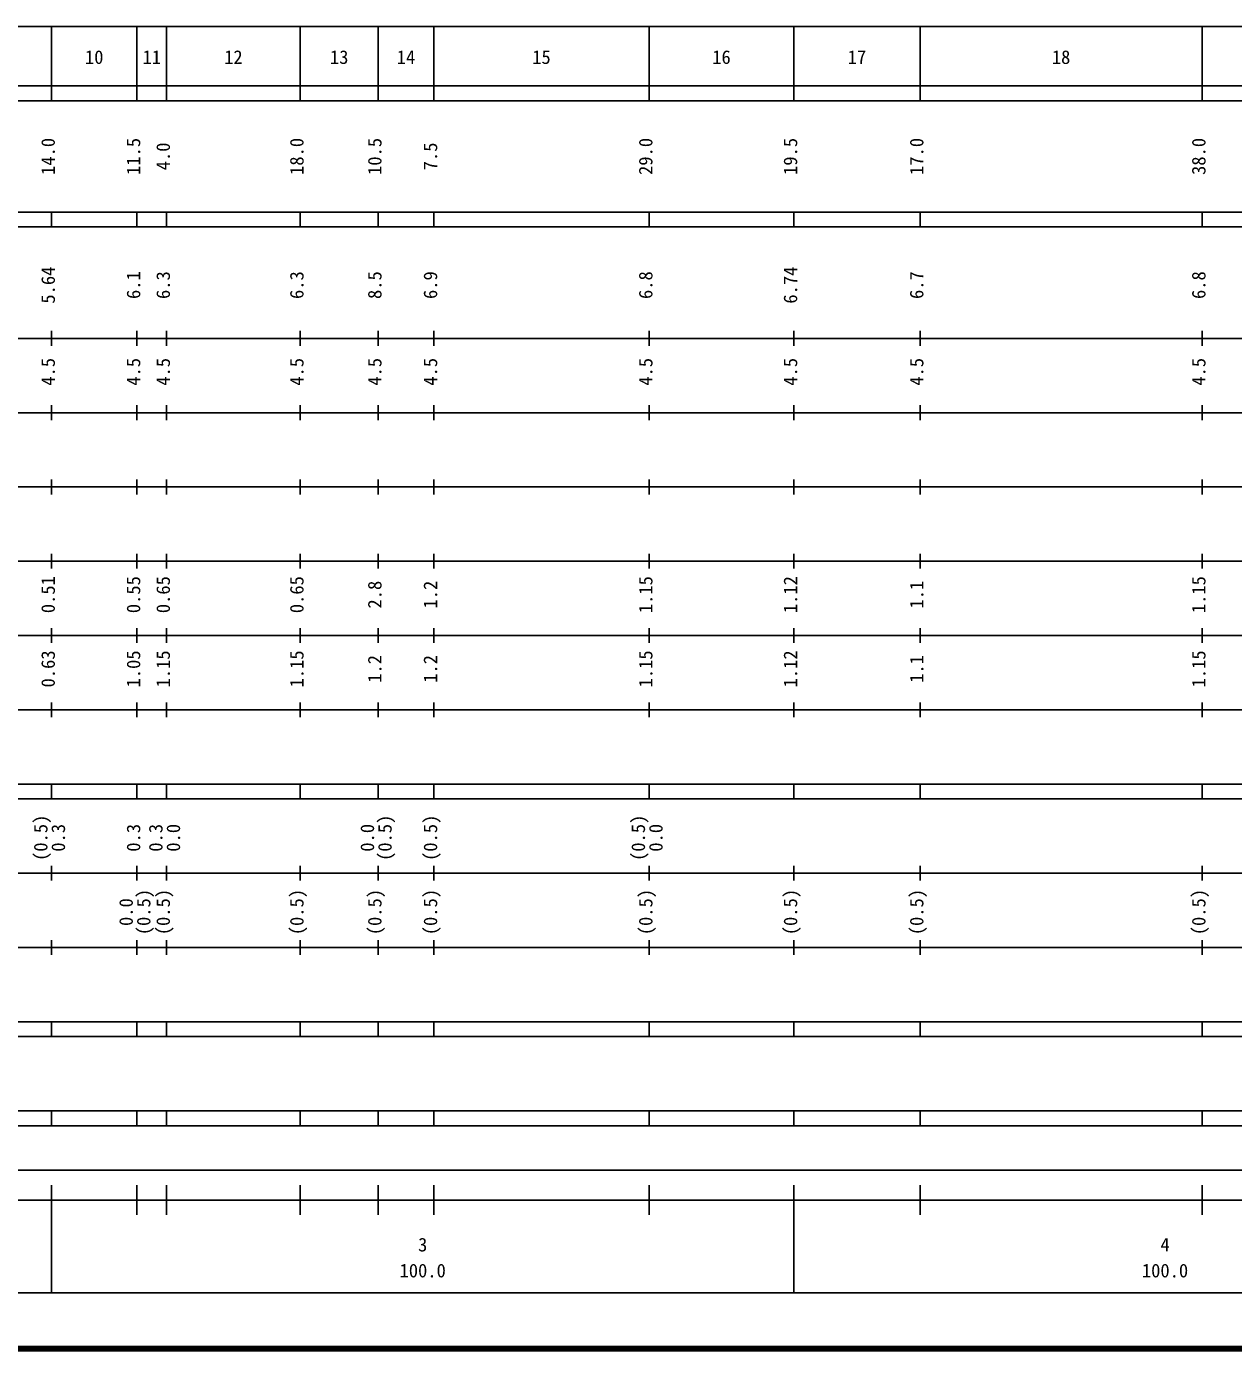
# Model space of a CAD drawing. Units: millimetres on the paper, enlarged 1000 times. Extents: x 62682 to 702682, y -6806 to 353194.
# Drawn here: x 287300 to 449916, y -6806 to 171194 of the extents above; entities that cross this region are included whole.
import ezdxf
from ezdxf.enums import TextEntityAlignment as Align

# ---------------------------------------------------------------- set-up
doc = ezdxf.new("R2010")
doc.units = ezdxf.units.MM
doc.header["$LTSCALE"] = 1000
doc.layers.add('M-TTL', color=2, linetype='Continuous', lineweight=140)
doc.layers.add('M-TTL-BAND', color=7, linetype='Continuous', lineweight=25)
doc.styles.add('ＭＳ ゴシック', font='')
doc.styles.get('ＭＳ ゴシック').set_extended_font_data('MS Gothic')

msp = doc.modelspace()

# ---------------------------------------------------------------- linework, layer by layer
at = {"layer": 'M-TTL'}
msp.add_line((62682, -6806), (702682, -6806), dxfattribs=at)
at = {"layer": 'M-TTL-BAND'}
for p, q in [((90682, 171194), (601682, 171194)), ((290682, 161194), (290682, 171194)), ((302182, 161194), (302182, 171194)), ((306182, 161194), (306182, 171194)), ((324182, 161194), (324182, 171194)), ((334682, 161194), (334682, 171194)), ((342182, 161194), (342182, 171194)), ((371182, 161194), (371182, 171194)), ((390682, 161194), (390682, 171194)), ((407682, 161194), (407682, 171194)), ((445682, 161194), (445682, 171194)), ((62682, 163194), (601682, 163194)), ((62682, 161194), (601682, 161194)), ((62682, 146194), (601682, 146194)), ((290682, 144194), (290682, 146194)), ((302182, 144194), (302182, 146194)), ((306182, 144194), (306182, 146194)), ((324182, 144194), (324182, 146194)), ((334682, 144194), (334682, 146194)), ((342182, 144194), (342182, 146194)), ((371182, 144194), (371182, 146194)), ((390682, 144194), (390682, 146194)), ((407682, 144194), (407682, 146194)), ((445682, 144194), (445682, 146194)), ((62682, 144194), (601682, 144194)), ((290682, 128194), (290682, 130194)), ((302182, 128194), (302182, 130194)), ((306182, 128194), (306182, 130194)), ((324182, 128194), (324182, 130194)), ((334682, 128194), (334682, 130194)), ((342182, 128194), (342182, 130194)), ((371182, 128194), (371182, 130194)), ((390682, 128194), (390682, 130194)), ((407682, 128194), (407682, 130194)), ((445682, 128194), (445682, 130194)), ((62682, 129194), (601682, 129194)), ((290682, 118194), (290682, 120194)), ((302182, 118194), (302182, 120194)), ((306182, 118194), (306182, 120194)), ((324182, 118194), (324182, 120194)), ((334682, 118194), (334682, 120194)), ((342182, 118194), (342182, 120194)), ((371182, 118194), (371182, 120194)), ((390682, 118194), (390682, 120194)), ((407682, 118194), (407682, 120194)), ((445682, 118194), (445682, 120194)), ((68682, 119194), (601682, 119194)), ((74682, 109194), (601682, 109194)), ((290682, 108194), (290682, 110194)), ((302182, 108194), (302182, 110194)), ((306182, 108194), (306182, 110194)), ((324182, 108194), (324182, 110194)), ((334682, 108194), (334682, 110194)), ((342182, 108194), (342182, 110194)), ((371182, 108194), (371182, 110194)), ((390682, 108194), (390682, 110194)), ((407682, 108194), (407682, 110194)), ((445682, 108194), (445682, 110194)), ((290682, 98194), (290682, 100194)), ((302182, 98194), (302182, 100194)), ((306182, 98194), (306182, 100194)), ((324182, 98194), (324182, 100194)), ((334682, 98194), (334682, 100194)), ((342182, 98194), (342182, 100194)), ((371182, 98194), (371182, 100194)), ((390682, 98194), (390682, 100194)), ((407682, 98194), (407682, 100194)), ((445682, 98194), (445682, 100194)), ((68682, 99194), (601682, 99194)), ((74682, 89194), (601682, 89194)), ((290682, 88194), (290682, 90194)), ((302182, 88194), (302182, 90194)), ((306182, 88194), (306182, 90194)), ((324182, 88194), (324182, 90194)), ((334682, 88194), (334682, 90194)), ((342182, 88194), (342182, 90194)), ((371182, 88194), (371182, 90194)), ((390682, 88194), (390682, 90194)), ((407682, 88194), (407682, 90194)), ((445682, 88194), (445682, 90194)), ((290682, 78194), (290682, 80194)), ((302182, 78194), (302182, 80194)), ((306182, 78194), (306182, 80194)), ((324182, 78194), (324182, 80194)), ((334682, 78194), (334682, 80194)), ((342182, 78194), (342182, 80194)), ((371182, 78194), (371182, 80194)), ((390682, 78194), (390682, 80194)), ((407682, 78194), (407682, 80194)), ((445682, 78194), (445682, 80194)), ((68682, 79194), (601682, 79194)), ((62682, 69194), (601682, 69194)), ((290682, 67194), (290682, 69194)), ((302182, 67194), (302182, 69194)), ((306182, 67194), (306182, 69194)), ((324182, 67194), (324182, 69194)), ((334682, 67194), (334682, 69194)), ((342182, 67194), (342182, 69194)), ((371182, 67194), (371182, 69194)), ((390682, 67194), (390682, 69194)), ((407682, 67194), (407682, 69194)), ((445682, 67194), (445682, 69194)), ((62682, 67194), (601682, 67194)), ((71682, 57194), (601682, 57194)), ((290682, 56194), (290682, 58194)), ((302182, 56194), (302182, 58194)), ((306182, 56194), (306182, 58194)), ((324182, 56194), (324182, 58194)), ((334682, 56194), (334682, 58194)), ((342182, 56194), (342182, 58194)), ((371182, 56194), (371182, 58194)), ((390682, 56194), (390682, 58194)), ((407682, 56194), (407682, 58194)), ((445682, 56194), (445682, 58194)), ((290682, 46194), (290682, 48194)), ((302182, 46194), (302182, 48194)), ((306182, 46194), (306182, 48194)), ((324182, 46194), (324182, 48194)), ((334682, 46194), (334682, 48194)), ((342182, 46194), (342182, 48194)), ((371182, 46194), (371182, 48194)), ((390682, 46194), (390682, 48194)), ((407682, 46194), (407682, 48194)), ((445682, 46194), (445682, 48194)), ((62682, 47194), (601682, 47194)), ((62682, 37194), (601682, 37194)), ((290682, 35194), (290682, 37194)), ((302182, 35194), (302182, 37194)), ((306182, 35194), (306182, 37194)), ((324182, 35194), (324182, 37194)), ((334682, 35194), (334682, 37194)), ((342182, 35194), (342182, 37194)), ((371182, 35194), (371182, 37194)), ((390682, 35194), (390682, 37194)), ((407682, 35194), (407682, 37194)), ((445682, 35194), (445682, 37194)), ((62682, 35194), (601682, 35194)), ((62682, 25194), (601682, 25194)), ((290682, 23194), (290682, 25194)), ((302182, 23194), (302182, 25194)), ((306182, 23194), (306182, 25194)), ((324182, 23194), (324182, 25194)), ((334682, 23194), (334682, 25194)), ((342182, 23194), (342182, 25194)), ((371182, 23194), (371182, 25194)), ((390682, 23194), (390682, 25194)), ((407682, 23194), (407682, 25194)), ((445682, 23194), (445682, 25194)), ((62682, 23194), (601682, 23194)), ((284182, 17194), (587682, 17194)), ((290682, 694), (290682, 15194)), ((302182, 11194), (302182, 15194)), ((306182, 11194), (306182, 15194)), ((324182, 11194), (324182, 15194)), ((334682, 11194), (334682, 15194)), ((342182, 11194), (342182, 15194)), ((371182, 11194), (371182, 15194)), ((390682, 694), (390682, 15194)), ((407682, 11194), (407682, 15194)), ((445682, 11194), (445682, 15194)), ((62682, 13194), (601682, 13194)), ((90682, 694), (601682, 694))]:
    msp.add_line(p, q, dxfattribs=at)

# ---------------------------------------------------------------- texts
at = {"layer": 'M-TTL-BAND', "style": 'ＭＳ ゴシック'}
for s, p in [('10', (296432, 165599)), ('11', (304182, 165599)), ('12', (315182, 165599)), ('13', (329432, 165599)), ('14', (338432, 165599)), ('15', (356682, 165599)), ('16', (380932, 165599)), ('17', (399182, 165599)), ('18', (426682, 165599)), ('3', (340682, 5717)), ('4', (440682, 5717)), ('100.0', (340682, 2227)), ('100.0', (440682, 2227))]:
    msp.add_text(s, height=1833, dxfattribs=at).set_placement(p, align=Align.BOTTOM_CENTER)
for s, p in [('14.0', (291682, 153694)), ('11.5', (303182, 153694)), ('4.0', (307182, 153694)), ('18.0', (325182, 153694)), ('10.5', (335682, 153694)), ('7.5', (343182, 153694)), ('29.0', (372182, 153694)), ('19.5', (391682, 153694)), ('17.0', (408682, 153694)), ('38.0', (446682, 153694)), ('5.64', (291682, 136368)), ('6.1', (303182, 136368)), ('6.3', (307182, 136368)), ('6.3', (325182, 136368)), ('8.5', (335682, 136368)), ('6.9', (343182, 136368)), ('6.8', (372182, 136368)), ('6.74', (391682, 136368)), ('6.7', (408682, 136368)), ('6.8', (446682, 136368)), ('4.5', (291682, 124694)), ('4.5', (303182, 124694)), ('4.5', (307182, 124694)), ('4.5', (325182, 124694)), ('4.5', (335682, 124694)), ('4.5', (343182, 124694)), ('4.5', (372182, 124694)), ('4.5', (391682, 124694)), ('4.5', (408682, 124694)), ('4.5', (446682, 124694)), ('0.51', (291682, 94694)), ('0.55', (303182, 94694)), ('0.65', (307182, 94694)), ('0.65', (325182, 94694)), ('2.8', (335682, 94694)), ('1.2', (343182, 94694)), ('1.15', (372182, 94694)), ('1.12', (391682, 94694)), ('1.1', (408682, 94694)), ('1.15', (446682, 94694)), ('0.63', (291682, 84694)), ('1.05', (303182, 84694)), ('1.15', (307182, 84694)), ('1.15', (325182, 84694)), ('1.2', (335682, 84694)), ('1.2', (343182, 84694)), ('1.15', (372182, 84694)), ('1.12', (391682, 84694)), ('1.1', (408682, 84694)), ('1.15', (446682, 84694)), ('(0.5)', (290682, 61958)), ('(0.5)', (337052, 61958)), ('(0.5)', (343182, 61958)), ('(0.5)', (371182, 61958)), ('0.3', (293052, 61958)), ('0.3', (303182, 61958)), ('0.3', (306182, 61958)), ('0.0', (308552, 61958)), ('0.0', (334682, 61958)), ('0.0', (373552, 61958)), ('0.0', (302182, 51958)), ('(0.5)', (304552, 51958)), ('(0.5)', (307182, 51958)), ('(0.5)', (325182, 51958)), ('(0.5)', (335682, 51958)), ('(0.5)', (343182, 51958)), ('(0.5)', (372182, 51958)), ('(0.5)', (391682, 51958)), ('(0.5)', (408682, 51958)), ('(0.5)', (446682, 51958))]:
    msp.add_text(s, height=1833, rotation=90, dxfattribs=at).set_placement(p, align=Align.BOTTOM_CENTER)

doc.saveas('drawing.dxf')
